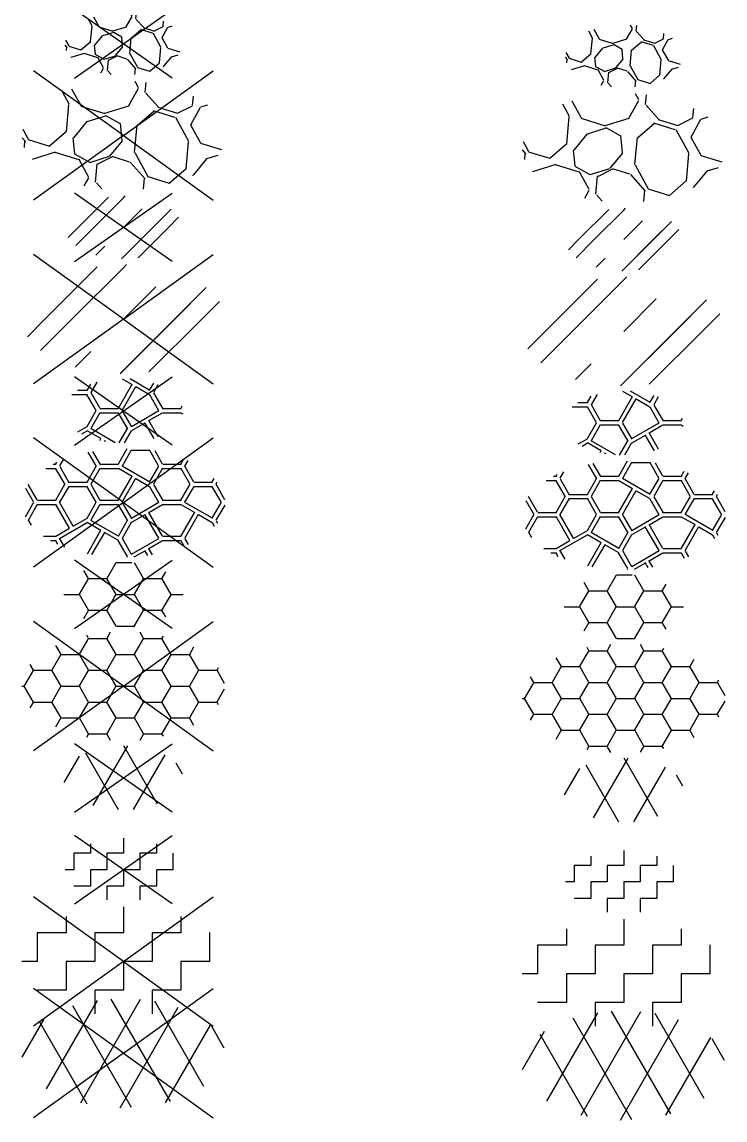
# Model space of a CAD drawing. Header units: metres. Extents: x -1099 to -1052, y 1073 to 2172.
# Drawn here: x -1090.5 to -1052.2, y 2051.3 to 2111.1 of the extents above; entities that cross this region are included whole.
import ezdxf
from ezdxf.enums import TextEntityAlignment as Align

# ---------------------------------------------------------------- set-up
doc = ezdxf.new("R2010")
doc.units = ezdxf.units.M
doc.styles.add('NLCS-ISO', font='NLCS-ISO.ttf')

# ---------------------------------------------------------------- blocks, each defined once
blk = doc.blocks.new('SVH-ASFALT-SO')
for p, q in [((-4.192, -1.938), (-1.413, 2.876)), ((0.441, -2.966), (-2.759, 2.577)), ((-2.323, -2.699), (0.935, 2.944)), ((2.56, -2.636), (-0.667, 2.953)), ((-0.172, -2.974), (2.989, 2.501)), ((4.39, -1.806), (1.711, 2.834)), ((-5.51, -0.22), (-4.307, 1.863)), ((-1.977, -2.778), (-4.554, 1.685)), ((2.292, -2.707), (4.738, 1.53)), ((5.496, 0.279), (4.814, 1.46))]:
    blk.add_line(p, q)
at = {"style": 'NLCS-ISO'}
blk.add_attdef('KLEUR', text='', height=1.8, dxfattribs=at).set_placement((7, 0), align=Align.MIDDLE_LEFT)
at = {"style": 'NLCS-ISO', "flags": 1}
blk.add_attdef('FUNCTIE', text='', height=1.8, dxfattribs=at).set_placement((0, -3.5), align=Align.TOP_CENTER)
blk = doc.blocks.new('SVH-ASFALT_FREESVAK-SO')
at = {"flags": 128}
for points in [[(-3.125, 2.453), (-3.125, 1.562), (-4.688, 1.562), (-4.688, 0), (-5.525, 0)], [(0, 2.975), (0, 1.562), (-1.562, 1.562), (-1.562, 0), (-3.125, 0), (-3.125, -1.562), (-4.688, -1.562), (-4.688, -1.562), (-4.688, -1.575)], [(3.125, 2.453), (3.125, 1.562), (1.562, 1.562), (1.562, 0), (0, 0), (0, -1.562), (-1.562, -1.562), (-1.562, -2.854)], [(4.702, 1.562), (4.688, 1.562), (4.688, 0), (3.125, 0), (3.125, -1.562), (1.562, -1.562), (1.562, -2.854)]]:
    blk.add_lwpolyline(points, dxfattribs=at)
at = {"style": 'NLCS-ISO'}
blk.add_attdef('KLEUR', text='', height=1.8, dxfattribs=at).set_placement((6.525, 0), align=Align.MIDDLE_LEFT)
blk = doc.blocks.new('SVH-ASFALT_FREESVAK_KL-SO')
at = {"flags": 128}
for points in [[(-1.797, 1.411), (-1.797, 0.898), (-2.695, 0.898), (-2.695, 0), (-3.177, 0)], [(0, 1.711), (0, 0.898), (-0.898, 0.898), (-0.898, 0), (-1.797, 0), (-1.797, -0.898), (-2.695, -0.898), (-2.695, -0.898), (-2.695, -0.905)], [(1.797, 1.411), (1.797, 0.898), (0.898, 0.898), (0.898, 0), (0, 0), (0, -0.898), (-0.898, -0.898), (-0.898, -1.641)], [(2.703, 0.898), (2.695, 0.898), (2.695, 0), (1.797, 0), (1.797, -0.898), (0.898, -0.898), (0.898, -1.641)]]:
    blk.add_lwpolyline(points, dxfattribs=at)
at = {"style": 'NLCS-ISO'}
blk.add_attdef('KLEUR', text='', height=1.8, dxfattribs=at).set_placement((4.25, 0), align=Align.MIDDLE_LEFT)
blk = doc.blocks.new('SVH-ASFALT_KL-SO')
for p, q in [((-0.265, -1.744), (-2.054, 1.356)), ((-1.637, -1.511), (0.243, 1.745)), ((1.865, -1.432), (0.028, 1.75)), ((0.55, -1.724), (2.268, 1.253)), ((-3.217, -0.248), (-2.389, 1.186)), ((3.225, 0.212), (2.879, 0.811))]:
    blk.add_line(p, q)
at = {"style": 'NLCS-ISO'}
blk.add_attdef('KLEUR', text='', height=1.8, dxfattribs=at).set_placement((4.25, 0), align=Align.MIDDLE_LEFT)
at = {"style": 'NLCS-ISO', "flags": 1}
blk.add_attdef('FUNCTIE', text='', height=1.8, dxfattribs=at).set_placement((0, -2.75), align=Align.TOP_CENTER)
blk = doc.blocks.new('SVH-BASALTONVERHARDING-SO')
for p, q in [((-2.386, 1.751), (-1.886, 2.617)), ((-1.897, 2.598), (-1.998, 2.774)), ((-1.875, 2.598), (-0.875, 2.598)), ((-0.397, 1.732), (-0.897, 2.598)), ((-0.886, 2.617), (-0.693, 2.952)), ((0.614, 1.751), (1.114, 2.617)), ((1.103, 2.598), (0.909, 2.934)), ((1.125, 2.598), (2.125, 2.598)), ((2.603, 1.732), (2.103, 2.598)), ((2.114, 2.617), (2.181, 2.733)), ((-3.397, 1.732), (-3.678, 2.22)), ((3.614, 1.751), (3.839, 2.14)), ((-3.886, 0.885), (-3.386, 1.751)), ((-3.375, 1.732), (-2.375, 1.732)), ((-1.897, 0.866), (-2.397, 1.732)), ((-0.886, 0.885), (-0.386, 1.751)), ((-0.375, 1.732), (0.625, 1.732)), ((1.103, 0.866), (0.603, 1.732)), ((2.114, 0.885), (2.614, 1.751)), ((2.625, 1.732), (3.625, 1.732)), ((4.103, 0.866), (3.603, 1.732)), ((-5.386, 0.019), (-4.886, 0.885)), ((-4.897, 0.866), (-5.075, 1.176)), ((-4.875, 0.866), (-3.875, 0.866)), ((-3.397, 0), (-3.897, 0.866)), ((-2.386, 0.019), (-1.886, 0.885)), ((-1.875, 0.866), (-0.875, 0.866)), ((-0.397, 0), (-0.897, 0.866)), ((0.614, 0.019), (1.114, 0.885)), ((1.125, 0.866), (2.125, 0.866)), ((2.603, 0), (2.103, 0.866)), ((3.614, 0.019), (4.114, 0.885)), ((4.125, 0.866), (5.125, 0.866)), ((5.518, 0.147), (5.103, 0.866)), ((5.114, 0.885), (5.191, 1.018)), ((-5.525, 0), (-5.375, 0)), ((-3.886, -0.847), (-3.386, 0.019)), ((-3.375, 0), (-2.375, 0)), ((-0.886, -0.847), (-0.386, 0.019)), ((-0.375, 0), (0.625, 0)), ((2.114, -0.847), (2.614, 0.019)), ((2.625, 0), (3.625, 0)), ((-4.897, -0.866), (-5.397, 0)), ((-1.897, -0.866), (-2.397, 0)), ((1.103, -0.866), (0.603, 0)), ((4.103, -0.866), (3.603, 0)), ((5.114, -0.847), (5.518, -0.147)), ((-5.075, -1.176), (-4.886, -0.847)), ((-4.875, -0.866), (-3.875, -0.866)), ((-3.397, -1.732), (-3.897, -0.866)), ((-2.386, -1.713), (-1.886, -0.847)), ((-1.875, -0.866), (-0.875, -0.866)), ((-0.397, -1.732), (-0.897, -0.866)), ((0.614, -1.713), (1.114, -0.847)), ((1.125, -0.866), (2.125, -0.866)), ((2.603, -1.732), (2.103, -0.866)), ((3.614, -1.713), (4.114, -0.847)), ((4.125, -0.866), (5.125, -0.866)), ((5.191, -1.018), (5.103, -0.866)), ((-3.678, -2.22), (-3.386, -1.713)), ((-3.375, -1.732), (-2.375, -1.732)), ((-1.897, -2.598), (-2.397, -1.732)), ((-0.886, -2.579), (-0.386, -1.713)), ((-0.375, -1.732), (0.625, -1.732)), ((1.103, -2.598), (0.603, -1.732)), ((2.114, -2.579), (2.614, -1.713)), ((2.625, -1.732), (3.625, -1.732)), ((3.839, -2.14), (3.603, -1.732)), ((-1.998, -2.774), (-1.886, -2.579)), ((-1.875, -2.598), (-0.875, -2.598)), ((-0.693, -2.952), (-0.897, -2.598)), ((0.909, -2.934), (1.114, -2.579)), ((1.125, -2.598), (2.125, -2.598)), ((2.181, -2.733), (2.103, -2.598))]:
    blk.add_line(p, q)
at = {"style": 'NLCS-ISO', "flags": 1}
blk.add_attdef('FUNCTIE', text='', height=1.8, dxfattribs=at).set_placement((0, -3.5), align=Align.TOP_CENTER)
blk = doc.blocks.new('SVH-BASALTONVERHARDING_KL-SO')
for p, q in [((-1.897, 0.866), (-2.153, 1.31)), ((-0.886, 0.885), (-0.394, 1.737)), ((-0.397, 1.732), (-0.399, 1.736)), ((-0.375, 1.732), (0.463, 1.732)), ((1.103, 0.866), (0.611, 1.719)), ((2.114, 0.885), (2.313, 1.229)), ((-2.386, 0.019), (-1.886, 0.885)), ((-1.875, 0.866), (-0.875, 0.866)), ((-0.397, 0), (-0.897, 0.866)), ((0.614, 0.019), (1.114, 0.885)), ((1.125, 0.866), (2.125, 0.866)), ((2.603, 0), (2.103, 0.866)), ((-3.25, 0), (-2.375, 0)), ((-0.886, -0.847), (-0.386, 0.019)), ((-0.375, 0), (0.625, 0)), ((2.114, -0.847), (2.614, 0.019)), ((2.625, 0), (3.25, 0)), ((-3.397, 0), (-3.397, 0)), ((-1.897, -0.866), (-2.397, 0)), ((1.103, -0.866), (0.603, 0)), ((-2.153, -1.31), (-1.886, -0.847)), ((-1.875, -0.866), (-0.875, -0.866)), ((-0.397, -1.732), (-0.897, -0.866)), ((0.614, -1.713), (1.114, -0.847)), ((1.125, -0.866), (2.125, -0.866)), ((2.313, -1.229), (2.103, -0.866)), ((-0.399, -1.736), (-0.386, -1.713)), ((-0.375, -1.732), (0.625, -1.732))]:
    blk.add_line(p, q)
at = {"style": 'NLCS-ISO'}
blk.add_attdef('FORMAAT', text='', height=1.8, dxfattribs=at).set_placement((-4.25, 0), align=Align.MIDDLE_RIGHT)
blk.add_attdef('KLEUR', text='', height=1.8, dxfattribs=at).set_placement((4.25, 0), align=Align.MIDDLE_LEFT)
at = {"style": 'NLCS-ISO', "flags": 1}
blk.add_attdef('FUNCTIE', text='', height=1.8, dxfattribs=at).set_placement((0, -2.75), align=Align.TOP_CENTER)
blk = doc.blocks.new('SVH-BASALTVERHARDING-SO')
for p, q in [((-1.468, 1.967), (-1.919, 2.749)), ((-1.675, 2.796), (-1.264, 2.085)), ((-0.274, 2.106), (0.215, 2.952)), ((0.43, 2.854), (-0.07, 1.988)), ((0.442, 2.852), (1.442, 2.852)), ((1.918, 2.004), (1.418, 2.871)), ((1.71, 2.835), (2.122, 2.122)), ((-4.231, 1.868), (-3.67, 1.868)), ((-3.82, 2.104), (-3.67, 2.104)), ((-3.673, 2.12), (-3.628, 2.198)), ((-3.172, 0.984), (-3.672, 1.85)), ((-3.47, 2.002), (-3.267, 2.354)), ((-3.468, 1.967), (-2.968, 1.101)), ((-1.98, 1.118), (-1.48, 1.984)), ((-1.276, 1.866), (-1.776, 1)), ((-1.262, 2.104), (-0.262, 2.104)), ((-1.262, 1.868), (-0.262, 1.868)), ((-0.274, 1.871), (0.476, 1.438)), ((1.44, 1.117), (-0.061, 1.983)), ((1.43, 1.122), (1.93, 1.988)), ((2.134, 1.871), (1.634, 1.005)), ((2.146, 2.104), (3.146, 2.104)), ((2.146, 1.868), (3.146, 1.868)), ((3.622, 1.021), (3.122, 1.887)), ((3.131, 2.101), (3.296, 2.388)), ((3.326, 2.005), (3.826, 1.138)), ((3.515, 2.295), (3.335, 1.984)), ((-0.268, 0.148), (0.482, 1.447)), ((-0.065, 0.03), (0.685, 1.329)), ((0.68, 1.32), (1.43, 0.887)), ((4.846, 1.137), (4.952, 1.32)), ((-4.897, 0.037), (-5.318, 0.766)), ((-4.693, 0.155), (-5.179, 0.996)), ((-3.681, 0.139), (-3.181, 1.005)), ((-2.978, 0.887), (-3.478, 0.021)), ((-2.966, 1.12), (-1.966, 1.12)), ((-2.966, 0.885), (-1.966, 0.885)), ((-1.482, 0.023), (-1.982, 0.889)), ((-1.778, 1.007), (-1.278, 0.141)), ((1.939, 0), (1.439, 0.866)), ((1.643, 0.984), (2.143, 0.118)), ((3.134, 0.139), (3.634, 1.005)), ((3.838, 0.887), (3.338, 0.021)), ((3.85, 1.12), (4.85, 1.12)), ((3.85, 0.885), (4.85, 0.885)), ((5.326, 0.037), (4.826, 0.903)), ((5.029, 1.021), (5.515, 0.18)), ((5.05, 1.019), (5.113, 1.128)), ((-5.339, -0.765), (-4.877, 0.035)), ((-4.67, 0.136), (-3.67, 0.136)), ((-2.732, -1.276), (-3.482, 0.023)), ((-1.978, -0.845), (-1.478, 0.021)), ((-1.262, 0.136), (-0.262, 0.136)), ((-0.061, 0), (0.439, -0.866)), ((0.434, -0.845), (1.934, 0.021)), ((2.146, 0.136), (3.146, 0.136)), ((4.847, -0.851), (3.347, 0.016)), ((4.838, -0.845), (5.338, 0.021)), ((-5.173, -0.949), (-4.673, -0.083)), ((-4.67, -0.099), (-3.67, -0.099)), ((-2.935, -1.394), (-3.685, -0.094)), ((-1.274, -0.097), (-1.774, -0.963)), ((-1.262, -0.099), (-0.262, -0.099)), ((0.236, -0.984), (-0.264, -0.118)), ((2.13, -1.827), (1.38, -0.528)), ((1.383, -0.532), (2.133, -0.099)), ((2.146, -0.099), (3.146, -0.099)), ((3.134, -0.097), (3.884, -0.53)), ((3.142, -1.815), (3.892, -0.516)), ((5.519, -0.135), (5.042, -0.963)), ((-5.193, -0.947), (-5.029, -1.231)), ((-3.474, -1.946), (-1.974, -1.08)), ((-2.729, -1.281), (-1.979, -0.848)), ((-1.228, -1.513), (-1.978, -1.08)), ((-0.269, -1.831), (-1.769, -0.965)), ((-0.274, -1.829), (0.226, -0.963)), ((0.43, -1.08), (-0.07, -1.946)), ((0.429, -1.083), (1.179, -0.65)), ((1.926, -1.944), (1.176, -0.645)), ((3.346, -1.932), (4.096, -0.633)), ((4.088, -0.647), (4.838, -1.08)), ((4.965, -1.305), (4.847, -1.101)), ((5.051, -0.984), (5.125, -1.112)), ((-3.683, -1.831), (-2.933, -1.398)), ((-1.96, -2.781), (-1.222, -1.504)), ((-1.716, -2.829), (-1.018, -1.622)), ((-0.274, -2.064), (-1.024, -1.631)), ((-4.349, -1.831), (-3.67, -1.831)), ((-3.966, -2.066), (-3.67, -2.066)), ((-3.567, -2.267), (-3.693, -2.048)), ((-3.49, -1.93), (-3.208, -2.417)), ((0.222, -2.928), (-0.278, -2.062)), ((-0.074, -1.944), (0.426, -2.81)), ((0.434, -2.812), (1.934, -1.946)), ((1.383, -2.5), (2.133, -2.067)), ((2.146, -1.831), (3.146, -1.831)), ((2.146, -2.066), (3.146, -2.066)), ((3.314, -2.38), (3.143, -2.085)), ((3.347, -1.967), (3.532, -2.288)), ((0.201, -2.973), (0.223, -2.935)), ((0.589, -2.958), (1.179, -2.617)), ((1.334, -2.887), (1.168, -2.599)), ((1.585, -2.85), (1.372, -2.481))]:
    blk.add_line(p, q)
at = {"style": 'NLCS-ISO', "flags": 1}
blk.add_attdef('FUNCTIE', text='', height=1.8, dxfattribs=at).set_placement((0, -3.5), align=Align.TOP_CENTER)
blk = doc.blocks.new('SVH-BASALTVERHARDING_KL-SO')
for p, q in [((-0.274, 1.871), (-0.269, 1.868)), ((-1.98, 1.118), (-1.781, 1.464)), ((-1.45, 1.566), (-1.776, 1)), ((-0.268, 0.148), (0.482, 1.447)), ((-0.065, 0.03), (0.685, 1.329)), ((-0.063, 1.749), (0.476, 1.438)), ((1.44, 1.117), (0.363, 1.739)), ((0.68, 1.32), (1.43, 0.887)), ((1.43, 1.122), (1.652, 1.507)), ((1.878, 1.428), (1.634, 1.005)), ((-2.803, 0.885), (-1.966, 0.885)), ((-2.497, 1.12), (-1.966, 1.12)), ((-1.482, 0.023), (-1.982, 0.889)), ((-1.778, 1.007), (-1.278, 0.141)), ((1.939, 0), (1.439, 0.866)), ((1.643, 0.984), (2.143, 0.118)), ((-1.978, -0.845), (-1.478, 0.021)), ((-1.262, 0.136), (-0.262, 0.136)), ((-0.061, 0), (0.439, -0.866)), ((0.434, -0.845), (1.934, 0.021)), ((2.146, 0.136), (3.146, 0.136)), ((3.134, 0.139), (3.21, 0.271)), ((-1.274, -0.097), (-1.774, -0.963)), ((-1.262, -0.099), (-0.262, -0.099)), ((0.236, -0.984), (-0.264, -0.118)), ((1.896, -1.421), (1.38, -0.528)), ((1.383, -0.532), (2.133, -0.099)), ((2.146, -0.099), (3.146, -0.099)), ((3.134, -0.097), (3.236, -0.156)), ((-2.474, -1.134), (-1.979, -0.848)), ((-2.271, -1.251), (-1.974, -1.08)), ((-1.228, -1.513), (-1.978, -1.08)), ((-0.439, -1.734), (-1.769, -0.965)), ((-0.226, -1.745), (0.226, -0.963)), ((0.43, -1.08), (0.044, -1.749)), ((0.429, -1.083), (1.179, -0.65)), ((1.67, -1.501), (1.176, -0.645)), ((-1.282, -1.608), (-1.222, -1.504)), ((-1.039, -1.658), (-1.018, -1.622)), ((-0.95, -1.673), (-1.024, -1.631))]:
    blk.add_line(p, q)
at = {"style": 'NLCS-ISO'}
blk.add_attdef('FORMAAT', text='', height=1.8, dxfattribs=at).set_placement((-4.25, 0), align=Align.MIDDLE_RIGHT)
blk.add_attdef('KLEUR', text='', height=1.8, dxfattribs=at).set_placement((4.25, 0), align=Align.MIDDLE_LEFT)
at = {"style": 'NLCS-ISO', "flags": 1}
blk.add_attdef('FUNCTIE', text='', height=1.8, dxfattribs=at).set_placement((0, -2.75), align=Align.TOP_CENTER)
blk = doc.blocks.new('SVH-BENTONIET-SO')
for p, q in [((-4.271, 0), (-1.421, 2.85)), ((-2.8, 0), (0, 2.8)), ((0, 2.8), (0.174, 2.974)), ((-0.148, -2.948), (4.515, 1.715)), ((0, 0), (1.768, 1.768)), ((2.8, 0), (4.515, 1.715)), ((4.271, 0), (5.23, 0.959)), ((-5.23, -0.959), (-4.271, 0)), ((-4.515, -1.715), (-2.8, 0)), ((-0.173, -2.974), (2.8, 0)), ((1.392, -2.879), (4.271, 0)), ((-2.619, -2.619), (-1.768, -1.768))]:
    blk.add_line(p, q)
at = {"style": 'NLCS-ISO'}
blk.add_attdef('KLEUR', text='', height=1.8, dxfattribs=at).set_placement((6.525, 0), align=Align.MIDDLE_LEFT)
blk = doc.blocks.new('SVH-BENTONIET_KL-SO')
for p, q in [((-2.456, 0), (-0.817, 1.639)), ((-1.61, 0), (0, 1.61)), ((0, 1.61), (0.1, 1.71)), ((-0.085, -1.695), (2.596, 0.986)), ((0, 0), (1.016, 1.016)), ((1.61, 0), (2.596, 0.986)), ((2.456, 0), (3.007, 0.551)), ((-3.007, -0.551), (-2.456, 0)), ((-2.596, -0.986), (-1.61, 0)), ((-0.1, -1.71), (1.61, 0)), ((0.801, -1.655), (2.456, 0)), ((-1.506, -1.506), (-1.016, -1.017))]:
    blk.add_line(p, q)
at = {"style": 'NLCS-ISO'}
blk.add_attdef('KLEUR', text='', height=1.8, dxfattribs=at).set_placement((4.25, 0), align=Align.MIDDLE_LEFT)
at = {"style": 'NLCS-ISO', "flags": 1}
blk.add_attdef('FUNCTIE', text='', height=1.8, dxfattribs=at).set_placement((0, -2.75), align=Align.TOP_CENTER)
blk = doc.blocks.new('SVH-BESTORTING_01-SO')
for p, q in [((-2.829, 2.555), (-2.32, 1.634)), ((0.278, 1.61), (0.818, 2.587)), ((0.823, 2.611), (0.638, 2.946)), ((1.184, 2.356), (1.235, 2.892)), ((-2.952, 1.71), (-3.32, 2.378)), ((1.925, 1.535), (1.226, 2.318)), ((3.765, 1.65), (3.813, 2.153)), ((-3.103, 0.212), (-2.963, 1.691)), ((-2.313, 1.611), (-1.01, 1.207)), ((-1.008, 1.217), (0.294, 1.622)), ((0.75, 0.549), (1.673, 1.347)), ((2.812, 0.99), (1.643, 1.353)), ((1.882, 1.546), (2.947, 1.215)), ((2.95, 1.219), (3.766, 1.629)), ((4.19, 1.54), (3.651, 0.563)), ((4.577, 1.666), (4.206, 1.55)), ((-2.704, -0.126), (-1.964, 0.763)), ((-0.916, 1.084), (-1.982, 0.753)), ((-0.151, 0.638), (-0.919, 1.065)), ((-0.068, -0.277), (-0.158, 0.671)), ((3.564, -0.314), (2.849, 0.981)), ((-5.486, 0.354), (-5.179, -0.201)), ((-4.022, -0.563), (-3.096, 0.237)), ((0.609, -0.913), (0.749, 0.562)), ((3.656, 0.587), (4.196, -0.39)), ((-5.322, -0.338), (-5.521, -0.116)), ((-5.395, -0.641), (-5.363, -0.301)), ((-5.183, -0.209), (-4.021, -0.57)), ((-2.649, -0.986), (-2.731, -0.123)), ((-0.736, -1.115), (-0.041, -0.281)), ((3.413, -1.813), (3.553, -0.334)), ((4.203, -0.413), (5.339, -0.766)), ((-3.707, -0.908), (-4.97, -1.3)), ((-2.407, -1.322), (-3.709, -0.918)), ((-1.826, -1.473), (-2.647, -1.017)), ((-1.819, -1.457), (-0.754, -1.126)), ((-1.419, -1.554), (-0.601, -1.143)), ((0.336, -1.439), (-0.604, -1.147)), ((0.618, -0.923), (1.337, -2.225)), ((5.148, -1.081), (4.534, -1.271)), ((-1.876, -2.276), (-2.415, -1.3)), ((-1.515, -2.531), (-1.42, -1.531)), ((1.194, -2.362), (0.379, -1.45)), ((2.494, -2.587), (3.42, -1.787)), ((3.812, -2.15), (4.552, -1.261)), ((-2.127, -2.746), (-1.881, -2.3)), ((1.097, -2.916), (1.153, -2.325)), ((1.333, -2.233), (2.495, -2.594)), ((3.787, -2.166), (3.785, -2.147)), ((-1.171, -2.907), (-1.473, -2.569))]:
    blk.add_line(p, q)
blk = doc.blocks.new('SVH-BESTORTING_01_KL-SO')
for p, q in [((-1.697, 0.984), (-1.909, 1.367)), ((-1.627, 1.469), (-1.334, 0.94)), ((0.16, 0.926), (0.47, 1.487)), ((0.473, 1.501), (0.367, 1.694)), ((0.681, 1.355), (0.71, 1.663)), ((1.107, 0.883), (0.705, 1.333)), ((2.165, 0.949), (2.192, 1.238)), ((-1.784, 0.122), (-1.704, 0.972)), ((-1.33, 0.927), (-0.581, 0.694)), ((-0.527, 0.623), (-1.14, 0.433)), ((-0.58, 0.7), (0.169, 0.932)), ((-0.087, 0.367), (-0.528, 0.612)), ((0.431, 0.316), (0.962, 0.775)), ((1.617, 0.569), (0.945, 0.778)), ((1.082, 0.889), (1.695, 0.699)), ((1.696, 0.701), (2.166, 0.937)), ((2.409, 0.885), (2.099, 0.324)), ((2.632, 0.958), (2.418, 0.892)), ((-3.154, 0.204), (-2.978, -0.116)), ((-2.312, -0.324), (-1.78, 0.136)), ((-1.555, -0.073), (-1.129, 0.439)), ((-0.039, -0.159), (-0.091, 0.386)), ((0.35, -0.525), (0.431, 0.323)), ((2.049, -0.18), (1.638, 0.564)), ((2.102, 0.337), (2.413, -0.224)), ((-3.06, -0.194), (-3.174, -0.066)), ((-3.102, -0.368), (-3.084, -0.173)), ((-2.98, -0.12), (-2.312, -0.328)), ((-2.132, -0.522), (-2.858, -0.747)), ((-1.384, -0.76), (-2.133, -0.528)), ((-1.523, -0.567), (-1.57, -0.07)), ((-1.05, -0.847), (-1.522, -0.585)), ((-0.423, -0.641), (-0.024, -0.162)), ((0.355, -0.531), (0.769, -1.279)), ((1.962, -1.042), (2.043, -0.192)), ((2.417, -0.237), (3.07, -0.44)), ((-1.079, -1.309), (-1.389, -0.747)), ((-1.046, -0.838), (-0.433, -0.647)), ((-0.871, -1.455), (-0.816, -0.88)), ((-0.816, -0.893), (-0.346, -0.657)), ((0.193, -0.828), (-0.347, -0.66)), ((0.687, -1.358), (0.218, -0.834)), ((1.434, -1.488), (1.966, -1.028)), ((2.192, -1.237), (2.618, -0.725)), ((2.96, -0.621), (2.607, -0.731)), ((-1.223, -1.579), (-1.082, -1.323)), ((-0.673, -1.672), (-0.847, -1.477)), ((0.631, -1.677), (0.663, -1.337)), ((0.766, -1.284), (1.435, -1.492)), ((2.178, -1.246), (2.176, -1.234))]:
    blk.add_line(p, q)
at = {"style": 'NLCS-ISO'}
blk.add_attdef('KLEUR', text='', height=1.8, dxfattribs=at).set_placement((4.25, 0), align=Align.MIDDLE_LEFT)
at = {"style": 'NLCS-ISO', "flags": 1}
blk.add_attdef('FUNCTIE', text='', height=1.8, dxfattribs=at).set_placement((0, -2.75), align=Align.TOP_CENTER)
blk = doc.blocks.new('V-SVH-ASFALT-SO')
for p, q in [((0, 0), (-4.895, 3.524)), ((0, 0), (4.895, 3.524)), ((-4.192, -1.938), (-1.413, 2.876)), ((0.441, -2.966), (-2.759, 2.577)), ((-2.323, -2.699), (0.935, 2.944)), ((2.56, -2.636), (-0.667, 2.953)), ((-0.172, -2.974), (2.989, 2.501)), ((4.39, -1.806), (1.711, 2.834)), ((-5.51, -0.22), (-4.307, 1.863)), ((-1.977, -2.778), (-4.554, 1.685)), ((2.292, -2.707), (4.738, 1.53)), ((5.496, 0.279), (4.814, 1.46)), ((0, 0), (-4.895, -3.524)), ((0, 0), (4.895, -3.524))]:
    blk.add_line(p, q)
at = {"style": 'NLCS-ISO'}
blk.add_attdef('KLEUR', text='', height=1.8, dxfattribs=at).set_placement((6.525, 0), align=Align.MIDDLE_LEFT)
at = {"style": 'NLCS-ISO', "flags": 1}
blk.add_attdef('FUNCTIE', text='', height=1.8, dxfattribs=at).set_placement((0, -3.975), align=Align.TOP_CENTER)
blk = doc.blocks.new('V-SVH-ASFALT_FREESVAK-SO')
for q in [(-4.895, 3.524), (4.895, 3.524), (-4.895, -3.524), (4.895, -3.524)]:
    blk.add_line((0, 0), q)
at = {"flags": 128}
for points in [[(-3.125, 2.453), (-3.125, 1.562), (-4.688, 1.562), (-4.688, 0), (-5.525, 0)], [(0, 2.975), (0, 1.562), (-1.562, 1.562), (-1.562, 0), (-3.125, 0), (-3.125, -1.562), (-4.688, -1.562), (-4.688, -1.562), (-4.688, -1.575)], [(3.125, 2.453), (3.125, 1.562), (1.562, 1.562), (1.562, 0), (0, 0), (0, -1.562), (-1.562, -1.562), (-1.562, -2.854)], [(4.702, 1.562), (4.688, 1.562), (4.688, 0), (3.125, 0), (3.125, -1.562), (1.562, -1.562), (1.562, -2.854)]]:
    blk.add_lwpolyline(points, dxfattribs=at)
at = {"style": 'NLCS-ISO'}
blk.add_attdef('KLEUR', text='', height=1.8, dxfattribs=at).set_placement((6.525, 0), align=Align.MIDDLE_LEFT)
blk = doc.blocks.new('V-SVH-ASFALT_FREESVAK_KL-SO')
for p, q in [((-2.662, -1.864), (2.662, 1.864)), ((2.662, -1.864), (-2.662, 1.864))]:
    blk.add_line(p, q)
at = {"flags": 128}
for points in [[(-1.797, 1.411), (-1.797, 0.898), (-2.695, 0.898), (-2.695, 0), (-3.177, 0)], [(0, 1.711), (0, 0.898), (-0.898, 0.898), (-0.898, 0), (-1.797, 0), (-1.797, -0.898), (-2.695, -0.898), (-2.695, -0.898), (-2.695, -0.905)], [(1.797, 1.411), (1.797, 0.898), (0.898, 0.898), (0.898, 0), (0, 0), (0, -0.898), (-0.898, -0.898), (-0.898, -1.641)], [(2.703, 0.898), (2.695, 0.898), (2.695, 0), (1.797, 0), (1.797, -0.898), (0.898, -0.898), (0.898, -1.641)]]:
    blk.add_lwpolyline(points, dxfattribs=at)
at = {"style": 'NLCS-ISO'}
blk.add_attdef('KLEUR', text='', height=1.8, dxfattribs=at).set_placement((4.25, 0), align=Align.MIDDLE_LEFT)
blk = doc.blocks.new('V-SVH-ASFALT_KL-SO')
for p, q in [((-2.662, -1.864), (2.662, 1.864)), ((2.662, -1.864), (-2.662, 1.864)), ((-0.265, -1.744), (-2.054, 1.356)), ((-1.637, -1.511), (0.243, 1.745)), ((1.865, -1.432), (0.028, 1.75)), ((0.55, -1.724), (2.268, 1.253)), ((-3.217, -0.248), (-2.389, 1.186)), ((3.225, 0.212), (2.879, 0.811))]:
    blk.add_line(p, q)
at = {"style": 'NLCS-ISO'}
blk.add_attdef('KLEUR', text='', height=1.8, dxfattribs=at).set_placement((4.25, 0), align=Align.MIDDLE_LEFT)
at = {"style": 'NLCS-ISO', "flags": 1}
blk.add_attdef('FUNCTIE', text='', height=1.8, dxfattribs=at).set_placement((0, -2.75), align=Align.TOP_CENTER)
blk = doc.blocks.new('V-SVH-BASALTONVERHARDING-SO')
for p, q in [((0, 0), (-4.895, 3.524)), ((0, 0), (4.895, 3.524)), ((-2.386, 1.751), (-1.886, 2.617)), ((-1.897, 2.598), (-1.998, 2.774)), ((-1.875, 2.598), (-0.875, 2.598)), ((-0.397, 1.732), (-0.897, 2.598)), ((-0.886, 2.617), (-0.693, 2.952)), ((0.614, 1.751), (1.114, 2.617)), ((1.103, 2.598), (0.909, 2.934)), ((1.125, 2.598), (2.125, 2.598)), ((2.603, 1.732), (2.103, 2.598)), ((2.114, 2.617), (2.181, 2.733)), ((-3.397, 1.732), (-3.678, 2.22)), ((3.614, 1.751), (3.839, 2.14)), ((-3.886, 0.885), (-3.386, 1.751)), ((-3.375, 1.732), (-2.375, 1.732)), ((-1.897, 0.866), (-2.397, 1.732)), ((-0.886, 0.885), (-0.386, 1.751)), ((-0.375, 1.732), (0.625, 1.732)), ((1.103, 0.866), (0.603, 1.732)), ((2.114, 0.885), (2.614, 1.751)), ((2.625, 1.732), (3.625, 1.732)), ((4.103, 0.866), (3.603, 1.732)), ((-5.386, 0.019), (-4.886, 0.885)), ((-4.897, 0.866), (-5.075, 1.176)), ((-4.875, 0.866), (-3.875, 0.866)), ((-3.397, 0), (-3.897, 0.866)), ((-2.386, 0.019), (-1.886, 0.885)), ((-1.875, 0.866), (-0.875, 0.866)), ((-0.397, 0), (-0.897, 0.866)), ((0.614, 0.019), (1.114, 0.885)), ((1.125, 0.866), (2.125, 0.866)), ((2.603, 0), (2.103, 0.866)), ((3.614, 0.019), (4.114, 0.885)), ((4.125, 0.866), (5.125, 0.866)), ((5.518, 0.147), (5.103, 0.866)), ((5.114, 0.885), (5.191, 1.018)), ((-5.525, 0), (-5.375, 0)), ((-3.886, -0.847), (-3.386, 0.019)), ((-3.375, 0), (-2.375, 0)), ((-0.886, -0.847), (-0.386, 0.019)), ((-0.375, 0), (0.625, 0)), ((2.114, -0.847), (2.614, 0.019)), ((2.625, 0), (3.625, 0)), ((-4.897, -0.866), (-5.397, 0)), ((0, 0), (-4.895, -3.524)), ((-1.897, -0.866), (-2.397, 0)), ((0, 0), (4.895, -3.524)), ((1.103, -0.866), (0.603, 0)), ((4.103, -0.866), (3.603, 0)), ((5.114, -0.847), (5.518, -0.147)), ((-5.075, -1.176), (-4.886, -0.847)), ((-4.875, -0.866), (-3.875, -0.866)), ((-3.397, -1.732), (-3.897, -0.866)), ((-2.386, -1.713), (-1.886, -0.847)), ((-1.875, -0.866), (-0.875, -0.866)), ((-0.397, -1.732), (-0.897, -0.866)), ((0.614, -1.713), (1.114, -0.847)), ((1.125, -0.866), (2.125, -0.866)), ((2.603, -1.732), (2.103, -0.866)), ((3.614, -1.713), (4.114, -0.847)), ((4.125, -0.866), (5.125, -0.866)), ((5.191, -1.018), (5.103, -0.866)), ((-3.678, -2.22), (-3.386, -1.713)), ((-3.375, -1.732), (-2.375, -1.732)), ((-1.897, -2.598), (-2.397, -1.732)), ((-0.886, -2.579), (-0.386, -1.713)), ((-0.375, -1.732), (0.625, -1.732)), ((1.103, -2.598), (0.603, -1.732)), ((2.114, -2.579), (2.614, -1.713)), ((2.625, -1.732), (3.625, -1.732)), ((3.839, -2.14), (3.603, -1.732)), ((-1.998, -2.774), (-1.886, -2.579)), ((-1.875, -2.598), (-0.875, -2.598)), ((-0.693, -2.952), (-0.897, -2.598)), ((0.909, -2.934), (1.114, -2.579)), ((1.125, -2.598), (2.125, -2.598)), ((2.181, -2.733), (2.103, -2.598))]:
    blk.add_line(p, q)
at = {"style": 'NLCS-ISO', "flags": 1}
blk.add_attdef('FUNCTIE', text='', height=1.8, dxfattribs=at).set_placement((0, -3.975), align=Align.TOP_CENTER)
blk = doc.blocks.new('V-SVH-BASALTONVERHARDING_KL-SO')
for p, q in [((-2.662, -1.864), (2.662, 1.864)), ((2.662, -1.864), (-2.662, 1.864)), ((-1.897, 0.866), (-2.153, 1.31)), ((-0.886, 0.885), (-0.394, 1.737)), ((-0.397, 1.732), (-0.399, 1.736)), ((-0.375, 1.732), (0.463, 1.732)), ((1.103, 0.866), (0.611, 1.719)), ((2.114, 0.885), (2.313, 1.229)), ((-2.386, 0.019), (-1.886, 0.885)), ((-1.875, 0.866), (-0.875, 0.866)), ((-0.397, 0), (-0.897, 0.866)), ((0.614, 0.019), (1.114, 0.885)), ((1.125, 0.866), (2.125, 0.866)), ((2.603, 0), (2.103, 0.866)), ((-3.25, 0), (-2.375, 0)), ((-0.886, -0.847), (-0.386, 0.019)), ((-0.375, 0), (0.625, 0)), ((2.114, -0.847), (2.614, 0.019)), ((2.625, 0), (3.25, 0)), ((-3.397, 0), (-3.397, 0)), ((-1.897, -0.866), (-2.397, 0)), ((1.103, -0.866), (0.603, 0)), ((-2.153, -1.31), (-1.886, -0.847)), ((-1.875, -0.866), (-0.875, -0.866)), ((-0.397, -1.732), (-0.897, -0.866)), ((0.614, -1.713), (1.114, -0.847)), ((1.125, -0.866), (2.125, -0.866)), ((2.313, -1.229), (2.103, -0.866)), ((-0.399, -1.736), (-0.386, -1.713)), ((-0.375, -1.732), (0.625, -1.732))]:
    blk.add_line(p, q)
at = {"style": 'NLCS-ISO'}
blk.add_attdef('FORMAAT', text='', height=1.8, dxfattribs=at).set_placement((-4.25, 0), align=Align.MIDDLE_RIGHT)
blk.add_attdef('KLEUR', text='', height=1.8, dxfattribs=at).set_placement((4.25, 0), align=Align.MIDDLE_LEFT)
at = {"style": 'NLCS-ISO', "flags": 1}
blk.add_attdef('FUNCTIE', text='', height=1.8, dxfattribs=at).set_placement((0, -2.75), align=Align.TOP_CENTER)
blk = doc.blocks.new('V-SVH-BASALTVERHARDING-SO')
for p, q in [((0, 0), (-4.895, 3.524)), ((0, 0), (4.895, 3.524)), ((-1.468, 1.967), (-1.919, 2.749)), ((-1.675, 2.796), (-1.264, 2.085)), ((-0.274, 2.106), (0.215, 2.952)), ((0.43, 2.854), (-0.07, 1.988)), ((0.442, 2.852), (1.442, 2.852)), ((1.918, 2.004), (1.418, 2.871)), ((1.71, 2.835), (2.122, 2.122)), ((-4.231, 1.868), (-3.67, 1.868)), ((-3.82, 2.104), (-3.67, 2.104)), ((-3.673, 2.12), (-3.628, 2.198)), ((-3.172, 0.984), (-3.672, 1.85)), ((-3.47, 2.002), (-3.267, 2.354)), ((-3.468, 1.967), (-2.968, 1.101)), ((-1.98, 1.118), (-1.48, 1.984)), ((-1.276, 1.866), (-1.776, 1)), ((-1.262, 2.104), (-0.262, 2.104)), ((-1.262, 1.868), (-0.262, 1.868)), ((-0.274, 1.871), (0.476, 1.438)), ((1.44, 1.117), (-0.061, 1.983)), ((1.43, 1.122), (1.93, 1.988)), ((2.134, 1.871), (1.634, 1.005)), ((2.146, 2.104), (3.146, 2.104)), ((2.146, 1.868), (3.146, 1.868)), ((3.622, 1.021), (3.122, 1.887)), ((3.131, 2.101), (3.296, 2.388)), ((3.326, 2.005), (3.826, 1.138)), ((3.515, 2.295), (3.335, 1.984)), ((-0.268, 0.148), (0.482, 1.447)), ((-0.065, 0.03), (0.685, 1.329)), ((0.68, 1.32), (1.43, 0.887)), ((4.846, 1.137), (4.952, 1.32)), ((-4.897, 0.037), (-5.318, 0.766)), ((-4.693, 0.155), (-5.179, 0.996)), ((-3.681, 0.139), (-3.181, 1.005)), ((-2.978, 0.887), (-3.478, 0.021)), ((-2.966, 1.12), (-1.966, 1.12)), ((-2.966, 0.885), (-1.966, 0.885)), ((-1.482, 0.023), (-1.982, 0.889)), ((-1.778, 1.007), (-1.278, 0.141)), ((1.939, 0), (1.439, 0.866)), ((1.643, 0.984), (2.143, 0.118)), ((3.134, 0.139), (3.634, 1.005)), ((3.838, 0.887), (3.338, 0.021)), ((3.85, 1.12), (4.85, 1.12)), ((3.85, 0.885), (4.85, 0.885)), ((5.326, 0.037), (4.826, 0.903)), ((5.029, 1.021), (5.515, 0.18)), ((5.05, 1.019), (5.113, 1.128)), ((-5.339, -0.765), (-4.877, 0.035)), ((-4.67, 0.136), (-3.67, 0.136)), ((-2.732, -1.276), (-3.482, 0.023)), ((-1.978, -0.845), (-1.478, 0.021)), ((-1.262, 0.136), (-0.262, 0.136)), ((-0.061, 0), (0.439, -0.866)), ((0.434, -0.845), (1.934, 0.021)), ((2.146, 0.136), (3.146, 0.136)), ((4.847, -0.851), (3.347, 0.016)), ((4.838, -0.845), (5.338, 0.021)), ((-5.173, -0.949), (-4.673, -0.083)), ((0, 0), (-4.895, -3.524)), ((-4.67, -0.099), (-3.67, -0.099)), ((-2.935, -1.394), (-3.685, -0.094)), ((-1.274, -0.097), (-1.774, -0.963)), ((-1.262, -0.099), (-0.262, -0.099)), ((0.236, -0.984), (-0.264, -0.118)), ((0, 0), (4.895, -3.524)), ((2.13, -1.827), (1.38, -0.528)), ((1.383, -0.532), (2.133, -0.099)), ((2.146, -0.099), (3.146, -0.099)), ((3.134, -0.097), (3.884, -0.53)), ((3.142, -1.815), (3.892, -0.516)), ((5.519, -0.135), (5.042, -0.963)), ((-5.193, -0.947), (-5.029, -1.231)), ((-3.474, -1.946), (-1.974, -1.08)), ((-2.729, -1.281), (-1.979, -0.848)), ((-1.228, -1.513), (-1.978, -1.08)), ((-0.269, -1.831), (-1.769, -0.965)), ((-0.274, -1.829), (0.226, -0.963)), ((0.43, -1.08), (-0.07, -1.946)), ((0.429, -1.083), (1.179, -0.65)), ((1.926, -1.944), (1.176, -0.645)), ((3.346, -1.932), (4.096, -0.633)), ((4.088, -0.647), (4.838, -1.08)), ((4.965, -1.305), (4.847, -1.101)), ((5.051, -0.984), (5.125, -1.112)), ((-3.683, -1.831), (-2.933, -1.398)), ((-1.96, -2.781), (-1.222, -1.504)), ((-1.716, -2.829), (-1.018, -1.622)), ((-0.274, -2.064), (-1.024, -1.631)), ((-4.349, -1.831), (-3.67, -1.831)), ((-3.966, -2.066), (-3.67, -2.066)), ((-3.567, -2.267), (-3.693, -2.048)), ((-3.49, -1.93), (-3.208, -2.417)), ((0.222, -2.928), (-0.278, -2.062)), ((-0.074, -1.944), (0.426, -2.81)), ((0.434, -2.812), (1.934, -1.946)), ((1.383, -2.5), (2.133, -2.067)), ((2.146, -1.831), (3.146, -1.831)), ((2.146, -2.066), (3.146, -2.066)), ((3.314, -2.38), (3.143, -2.085)), ((3.347, -1.967), (3.532, -2.288)), ((0.201, -2.973), (0.223, -2.935)), ((0.589, -2.958), (1.179, -2.617)), ((1.334, -2.887), (1.168, -2.599)), ((1.585, -2.85), (1.372, -2.481))]:
    blk.add_line(p, q)
at = {"style": 'NLCS-ISO', "flags": 1}
blk.add_attdef('FUNCTIE', text='', height=1.8, dxfattribs=at).set_placement((0, -3.975), align=Align.TOP_CENTER)
blk = doc.blocks.new('V-SVH-BASALTVERHARDING_KL-SO')
for p, q in [((-2.662, -1.864), (2.662, 1.864)), ((2.662, -1.864), (-2.662, 1.864)), ((-0.274, 1.871), (-0.269, 1.868)), ((-1.98, 1.118), (-1.781, 1.464)), ((-1.45, 1.566), (-1.776, 1)), ((-0.268, 0.148), (0.482, 1.447)), ((-0.065, 0.03), (0.685, 1.329)), ((-0.063, 1.749), (0.476, 1.438)), ((1.44, 1.117), (0.363, 1.739)), ((0.68, 1.32), (1.43, 0.887)), ((1.43, 1.122), (1.652, 1.507)), ((1.878, 1.428), (1.634, 1.005)), ((-2.803, 0.885), (-1.966, 0.885)), ((-2.497, 1.12), (-1.966, 1.12)), ((-1.482, 0.023), (-1.982, 0.889)), ((-1.778, 1.007), (-1.278, 0.141)), ((1.939, 0), (1.439, 0.866)), ((1.643, 0.984), (2.143, 0.118)), ((-1.978, -0.845), (-1.478, 0.021)), ((-1.262, 0.136), (-0.262, 0.136)), ((-0.061, 0), (0.439, -0.866)), ((0.434, -0.845), (1.934, 0.021)), ((2.146, 0.136), (3.146, 0.136)), ((3.134, 0.139), (3.21, 0.271)), ((-1.274, -0.097), (-1.774, -0.963)), ((-1.262, -0.099), (-0.262, -0.099)), ((0.236, -0.984), (-0.264, -0.118)), ((1.896, -1.421), (1.38, -0.528)), ((1.383, -0.532), (2.133, -0.099)), ((2.146, -0.099), (3.146, -0.099)), ((3.134, -0.097), (3.236, -0.156)), ((-2.474, -1.134), (-1.979, -0.848)), ((-2.271, -1.251), (-1.974, -1.08)), ((-1.228, -1.513), (-1.978, -1.08)), ((-0.439, -1.734), (-1.769, -0.965)), ((-0.226, -1.745), (0.226, -0.963)), ((0.43, -1.08), (0.044, -1.749)), ((0.429, -1.083), (1.179, -0.65)), ((1.67, -1.501), (1.176, -0.645)), ((-1.282, -1.608), (-1.222, -1.504)), ((-1.039, -1.658), (-1.018, -1.622)), ((-0.95, -1.673), (-1.024, -1.631))]:
    blk.add_line(p, q)
at = {"style": 'NLCS-ISO'}
blk.add_attdef('FORMAAT', text='', height=1.8, dxfattribs=at).set_placement((-4.25, 0), align=Align.MIDDLE_RIGHT)
blk.add_attdef('KLEUR', text='', height=1.8, dxfattribs=at).set_placement((4.25, 0), align=Align.MIDDLE_LEFT)
at = {"style": 'NLCS-ISO', "flags": 1}
blk.add_attdef('FUNCTIE', text='', height=1.8, dxfattribs=at).set_placement((0, -2.75), align=Align.TOP_CENTER)
blk = doc.blocks.new('V-SVH-BENTONIET-SO')
for p, q in [((0, 0), (-4.895, 3.524)), ((0, 0), (4.895, 3.524)), ((-4.271, 0), (-1.421, 2.85)), ((-2.8, 0), (0, 2.8)), ((0, 2.8), (0.174, 2.974)), ((-0.148, -2.948), (4.515, 1.715)), ((0, 0), (1.768, 1.768)), ((2.8, 0), (4.515, 1.715)), ((4.271, 0), (5.23, 0.959)), ((-5.23, -0.959), (-4.271, 0)), ((0, 0), (-4.895, -3.524)), ((-4.515, -1.715), (-2.8, 0)), ((-0.173, -2.974), (2.8, 0)), ((0, 0), (4.895, -3.524)), ((1.392, -2.879), (4.271, 0)), ((-2.619, -2.619), (-1.768, -1.768))]:
    blk.add_line(p, q)
at = {"style": 'NLCS-ISO'}
blk.add_attdef('KLEUR', text='', height=1.8, dxfattribs=at).set_placement((6.525, 0), align=Align.MIDDLE_LEFT)
blk = doc.blocks.new('V-SVH-BENTONIET_KL-SO')
for p, q in [((-2.662, -1.864), (2.662, 1.864)), ((2.662, -1.864), (-2.662, 1.864)), ((-2.456, 0), (-0.817, 1.639)), ((-1.61, 0), (0, 1.61)), ((0, 1.61), (0.1, 1.71)), ((-0.085, -1.695), (2.596, 0.986)), ((0, 0), (1.016, 1.016)), ((1.61, 0), (2.596, 0.986)), ((2.456, 0), (3.007, 0.551)), ((-3.007, -0.551), (-2.456, 0)), ((-2.596, -0.986), (-1.61, 0)), ((-0.1, -1.71), (1.61, 0)), ((0.801, -1.655), (2.456, 0)), ((-1.506, -1.506), (-1.016, -1.017))]:
    blk.add_line(p, q)
at = {"style": 'NLCS-ISO'}
blk.add_attdef('KLEUR', text='', height=1.8, dxfattribs=at).set_placement((4.25, 0), align=Align.MIDDLE_LEFT)
at = {"style": 'NLCS-ISO', "flags": 1}
blk.add_attdef('FUNCTIE', text='', height=1.8, dxfattribs=at).set_placement((0, -2.75), align=Align.TOP_CENTER)
blk = doc.blocks.new('V-SVH-BESTORTING_01-SO')
for p, q in [((0, 0), (-4.895, 3.524)), ((0, 0), (4.895, 3.524)), ((-2.829, 2.555), (-2.32, 1.634)), ((0.278, 1.61), (0.818, 2.587)), ((0.823, 2.611), (0.638, 2.946)), ((1.184, 2.356), (1.235, 2.892)), ((-2.952, 1.71), (-3.32, 2.378)), ((1.925, 1.535), (1.226, 2.318)), ((3.765, 1.65), (3.813, 2.153)), ((-3.103, 0.212), (-2.963, 1.691)), ((-2.313, 1.611), (-1.01, 1.207)), ((-1.008, 1.217), (0.294, 1.622)), ((0.75, 0.549), (1.673, 1.347)), ((2.812, 0.99), (1.643, 1.353)), ((1.882, 1.546), (2.947, 1.215)), ((2.95, 1.219), (3.766, 1.629)), ((4.19, 1.54), (3.651, 0.563)), ((4.577, 1.666), (4.206, 1.55)), ((-2.704, -0.126), (-1.964, 0.763)), ((-0.916, 1.084), (-1.982, 0.753)), ((-0.151, 0.638), (-0.919, 1.065)), ((-0.068, -0.277), (-0.158, 0.671)), ((3.564, -0.314), (2.849, 0.981)), ((-5.486, 0.354), (-5.179, -0.201)), ((-4.022, -0.563), (-3.096, 0.237)), ((0.609, -0.913), (0.749, 0.562)), ((3.656, 0.587), (4.196, -0.39)), ((-5.322, -0.338), (-5.521, -0.116)), ((-5.395, -0.641), (-5.363, -0.301)), ((-5.183, -0.209), (-4.021, -0.57)), ((0, 0), (-4.895, -3.524)), ((-2.649, -0.986), (-2.731, -0.123)), ((-0.736, -1.115), (-0.041, -0.281)), ((0, 0), (4.895, -3.524)), ((3.413, -1.813), (3.553, -0.334)), ((4.203, -0.413), (5.339, -0.766)), ((-3.707, -0.908), (-4.97, -1.3)), ((-2.407, -1.322), (-3.709, -0.918)), ((-1.826, -1.473), (-2.647, -1.017)), ((-1.819, -1.457), (-0.754, -1.126)), ((-1.419, -1.554), (-0.601, -1.143)), ((0.336, -1.439), (-0.604, -1.147)), ((0.618, -0.923), (1.337, -2.225)), ((5.148, -1.081), (4.534, -1.271)), ((-1.876, -2.276), (-2.415, -1.3)), ((-1.515, -2.531), (-1.42, -1.531)), ((1.194, -2.362), (0.379, -1.45)), ((2.494, -2.587), (3.42, -1.787)), ((3.812, -2.15), (4.552, -1.261)), ((-2.127, -2.746), (-1.881, -2.3)), ((1.097, -2.916), (1.153, -2.325)), ((1.333, -2.233), (2.495, -2.594)), ((3.787, -2.166), (3.785, -2.147)), ((-1.171, -2.907), (-1.473, -2.569))]:
    blk.add_line(p, q)
at = {"style": 'NLCS-ISO', "flags": 1}
blk.add_attdef('FUNCTIE', text='', height=1.8, dxfattribs=at).set_placement((0, -3.975), align=Align.TOP_CENTER)
blk = doc.blocks.new('V-SVH-BESTORTING_01_KL-SO')
for p, q in [((-2.662, -1.864), (2.662, 1.864)), ((2.662, -1.864), (-2.662, 1.864)), ((-1.697, 0.984), (-1.909, 1.367)), ((-1.627, 1.469), (-1.334, 0.94)), ((0.16, 0.926), (0.47, 1.487)), ((0.473, 1.501), (0.367, 1.694)), ((0.681, 1.355), (0.71, 1.663)), ((1.107, 0.883), (0.705, 1.333)), ((2.165, 0.949), (2.192, 1.238)), ((-1.784, 0.122), (-1.704, 0.972)), ((-1.33, 0.927), (-0.581, 0.694)), ((-0.527, 0.623), (-1.14, 0.433)), ((-0.58, 0.7), (0.169, 0.932)), ((-0.087, 0.367), (-0.528, 0.612)), ((0.431, 0.316), (0.962, 0.775)), ((1.617, 0.569), (0.945, 0.778)), ((1.082, 0.889), (1.695, 0.699)), ((1.696, 0.701), (2.166, 0.937)), ((2.409, 0.885), (2.099, 0.324)), ((2.632, 0.958), (2.418, 0.892)), ((-3.154, 0.204), (-2.978, -0.116)), ((-2.312, -0.324), (-1.78, 0.136)), ((-1.555, -0.073), (-1.129, 0.439)), ((-0.039, -0.159), (-0.091, 0.386)), ((0.35, -0.525), (0.431, 0.323)), ((2.049, -0.18), (1.638, 0.564)), ((2.102, 0.337), (2.413, -0.224)), ((-3.06, -0.194), (-3.174, -0.066)), ((-3.102, -0.368), (-3.084, -0.173)), ((-2.98, -0.12), (-2.312, -0.328)), ((-2.132, -0.522), (-2.858, -0.747)), ((-1.384, -0.76), (-2.133, -0.528)), ((-1.523, -0.567), (-1.57, -0.07)), ((-1.05, -0.847), (-1.522, -0.585)), ((-0.423, -0.641), (-0.024, -0.162)), ((0.355, -0.531), (0.769, -1.279)), ((1.962, -1.042), (2.043, -0.192)), ((2.417, -0.237), (3.07, -0.44)), ((-1.079, -1.309), (-1.389, -0.747)), ((-1.046, -0.838), (-0.433, -0.647)), ((-0.871, -1.455), (-0.816, -0.88)), ((-0.816, -0.893), (-0.346, -0.657)), ((0.193, -0.828), (-0.347, -0.66)), ((0.687, -1.358), (0.218, -0.834)), ((1.434, -1.488), (1.966, -1.028)), ((2.192, -1.237), (2.618, -0.725)), ((2.96, -0.621), (2.607, -0.731)), ((-1.223, -1.579), (-1.082, -1.323)), ((-0.673, -1.672), (-0.847, -1.477)), ((0.631, -1.677), (0.663, -1.337)), ((0.766, -1.284), (1.435, -1.492)), ((2.178, -1.246), (2.176, -1.234))]:
    blk.add_line(p, q)
at = {"style": 'NLCS-ISO'}
blk.add_attdef('KLEUR', text='', height=1.8, dxfattribs=at).set_placement((4.25, 0), align=Align.MIDDLE_LEFT)
at = {"style": 'NLCS-ISO', "flags": 1}
blk.add_attdef('FUNCTIE', text='', height=1.8, dxfattribs=at).set_placement((0, -2.75), align=Align.TOP_CENTER)

msp = doc.modelspace()

# ---------------------------------------------------------------- block references
for name, p in [('V-SVH-BESTORTING_01_KL-SO', (-1084.954, 2109.897)), ('SVH-BESTORTING_01_KL-SO', (-1057.696, 2109.229)), ('V-SVH-BESTORTING_01-SO', (-1084.954, 2104.897)), ('SVH-BESTORTING_01-SO', (-1057.696, 2104.229)), ('V-SVH-BENTONIET_KL-SO', (-1084.954, 2099.897)), ('SVH-BENTONIET_KL-SO', (-1057.696, 2099.229)), ('V-SVH-BENTONIET-SO', (-1084.954, 2094.897)), ('SVH-BENTONIET-SO', (-1057.696, 2094.229)), ('V-SVH-BASALTVERHARDING_KL-SO', (-1084.954, 2089.897)), ('SVH-BASALTVERHARDING_KL-SO', (-1057.696, 2089.229)), ('V-SVH-BASALTVERHARDING-SO', (-1084.954, 2084.897)), ('SVH-BASALTVERHARDING-SO', (-1057.696, 2084.229)), ('V-SVH-BASALTONVERHARDING_KL-SO', (-1084.954, 2079.897)), ('SVH-BASALTONVERHARDING_KL-SO', (-1057.696, 2079.229)), ('V-SVH-BASALTONVERHARDING-SO', (-1084.954, 2074.897)), ('SVH-BASALTONVERHARDING-SO', (-1057.696, 2074.229)), ('V-SVH-ASFALT_KL-SO', (-1084.954, 2069.897)), ('SVH-ASFALT_KL-SO', (-1057.696, 2069.229)), ('V-SVH-ASFALT_FREESVAK_KL-SO', (-1084.954, 2064.897)), ('SVH-ASFALT_FREESVAK_KL-SO', (-1057.696, 2064.229)), ('V-SVH-ASFALT_FREESVAK-SO', (-1084.954, 2059.897)), ('SVH-ASFALT_FREESVAK-SO', (-1057.696, 2059.229)), ('V-SVH-ASFALT-SO', (-1084.954, 2054.897)), ('SVH-ASFALT-SO', (-1057.696, 2054.229))]:
    msp.add_blockref(name, p)

doc.saveas('drawing.dxf')
